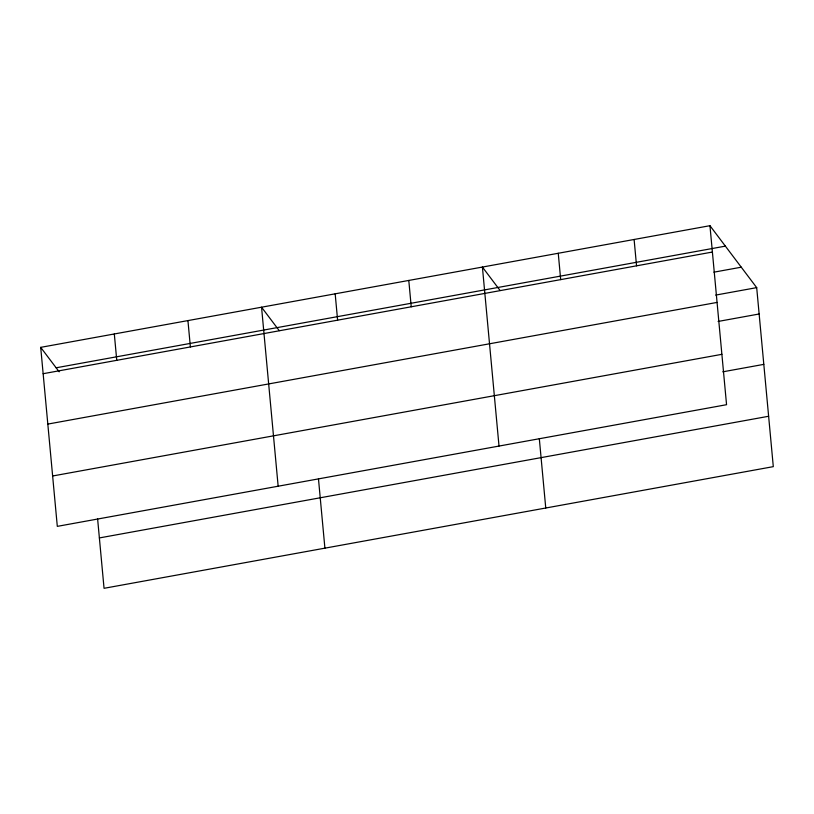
<?xml version="1.0" encoding="UTF-8"?>
<svg xmlns="http://www.w3.org/2000/svg" width="814" height="814" viewBox="0 0 814 814"><rect width="100%" height="100%" fill="white"/><g stroke="black" fill="none" stroke-linecap="round" stroke-linejoin="round"><path stroke-width="1.22" d="M709.95 225.692L726.556 404.7L57.306 526.363L40.7 347.354L709.95 225.692L756.694 287.637L773.3 466.646L104.05 588.308L97.619 518.945M56.125 367.796L725.376 246.133M43.142 373.707L712.392 252.045M713.909 272.171L741.269 267.196M715.659 295.095L756.694 287.637M47.823 424.084L717.063 302.421M718.101 321.449L759.136 313.99M52.635 475.987L721.886 354.324M722.781 371.825L763.807 364.367M99.379 537.932L768.63 416.269M500.101 290.506L482.407 267.053L499.013 446.062M279.253 330.657L261.548 307.204L278.154 486.212M40.7 347.354L59.157 371.805M634.106 239.479L636.548 265.832M558.251 253.266L560.693 279.619M539.316 438.644L545.756 508.007M408.791 280.443L411.233 306.786M335.175 293.823L337.617 320.177M318.467 478.795L324.908 548.158M187.932 320.584L190.384 346.937M114.316 333.974L116.758 360.327"/></g></svg>
